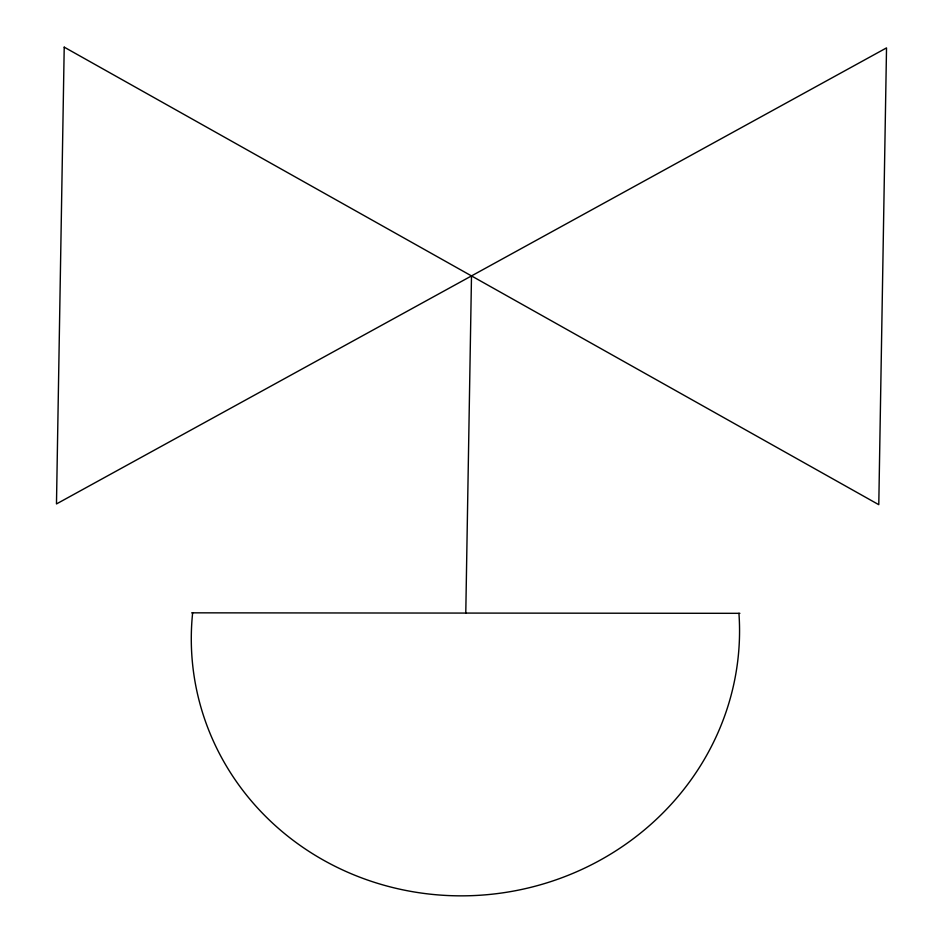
<?xml version="1.0" encoding="UTF-8"?>
<svg xmlns="http://www.w3.org/2000/svg" width="943" height="943" viewBox="0 0 943 943"><rect width="100%" height="100%" fill="white"/><g stroke="black" fill="none" stroke-linecap="round" stroke-linejoin="round"><path stroke-width="1.41" d="M465.783 613.08L471.5 275.91M191.688 612.832L739.89 613.327M738.935 613.327A274.437 260.704 -8.6 0 1 460.997 895.85A274.437 260.704 -8.6 0 1 192.643 612.832M64.218 47.15L56.474 503.939L886.526 47.893L878.782 504.682L64.218 47.15"/></g></svg>
